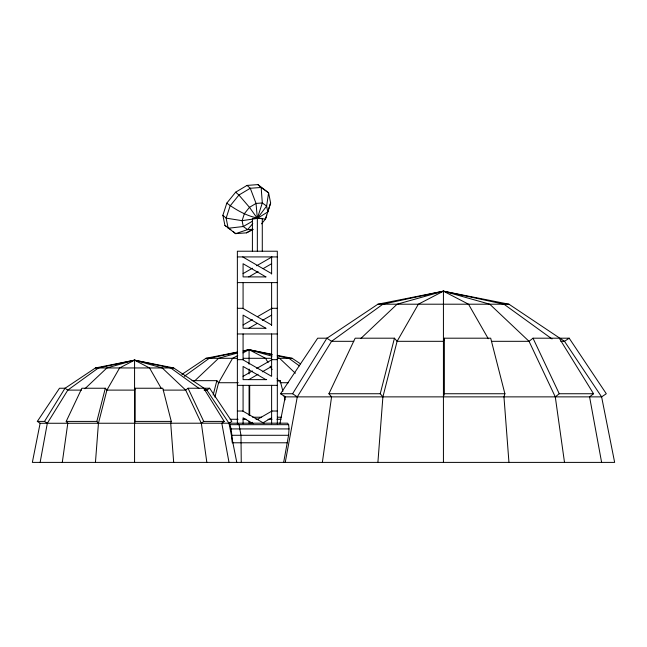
<?xml version="1.0" encoding="UTF-8"?>
<svg xmlns="http://www.w3.org/2000/svg" width="647" height="647" viewBox="0 0 647 647"><rect width="100%" height="100%" fill="white"/><g stroke="black" fill="none" stroke-linecap="round" stroke-linejoin="round"><path stroke-width="0.97" d="M241.25 462.395L240.983 435.285L239.034 424.675L237.659 423.178M283.653 462.395L288.578 435.285L289.023 428.921L288.667 424.675L287.575 423.178L40.13 423.275L37.332 421.407L59.492 388.24L64.999 388.24L67.789 390.109L81.498 390.109M95.449 462.395L98.433 423.275L106.909 390.109L119.598 367.949L134.568 360.169L173.687 367.949L206.846 390.109L229.006 423.275L236.786 462.395M377.905 462.395L382.895 396.87L397.096 341.317L418.358 304.203L443.43 291.174L508.954 304.203L564.499 341.317L601.613 396.87L614.65 462.395L32.35 462.395L40.13 423.275M62.29 462.395L67.789 423.275L66.204 421.407L81.878 388.24L105.324 388.24L106.909 390.109L134.568 390.109L135.126 388.24L162.785 388.24L171.269 421.407L170.711 423.275L173.687 462.395M322.36 462.395L331.571 396.87L328.919 393.74L355.171 338.195L394.444 338.195L397.096 341.317L443.43 341.317L444.36 338.195L490.693 338.195L504.895 393.74L503.964 396.87L508.954 462.395M40.13 462.395L47.32 423.275L67.789 390.109L98.433 367.949L134.568 360.169L170.711 367.949L198.928 388.362M285.246 462.395L297.28 396.87L331.571 341.317L382.895 304.203L443.43 291.174L503.964 304.203L552.028 338.963M279.989 423.275L285.246 396.87L280.563 393.74L317.677 338.195L326.889 338.195L331.571 341.317L353.78 341.317M98.433 423.275L96.848 421.407L105.324 388.24M213.154 395.099L216.842 380.662L191.997 380.662M214.901 397.153L218.589 382.725L232.58 358.301L237.789 355.591M382.895 396.87L380.242 393.74L394.444 338.195M134.568 423.275L135.126 421.407L135.126 388.24M279.771 382.037L280.175 380.662L277.223 380.662M443.43 396.87L444.36 393.74L444.36 338.195M266.701 215.136L265.521 218.945L261.55 223.854M222.883 215.281L226.143 218.136L242.099 220.676L257.344 218.403L267.785 211.925L270.632 202.98L268.602 192.846L257.894 184.605L247.025 185.414L235.654 192.183L226.814 203.118L222.883 215.281L224.921 225.407L235.621 233.648L246.491 232.847L253.034 229.58M257.344 251.222L257.344 218.403L262.31 202.964L261.153 187.46L257.894 184.605M270.632 202.98L265.521 218.945C251.392 218.621 237.894 211.399 226.814 203.118M37.332 421.407L44.522 421.407L64.999 388.24M280.563 393.74L292.606 393.74L326.889 338.195M235.654 192.183L238.913 195.038L249.475 207.339L257.344 218.403L266.613 206.078L268.602 192.846L261.153 187.46L250.284 188.269L238.913 195.038L230.073 205.972L226.143 218.136L228.173 228.262L243.272 226.523L252.379 221.266M252.783 223.644L247.575 229.628L235.621 233.648L233.017 231.367M84.927 388.726L106.909 367.949L134.568 360.169L162.227 367.949L185.681 390.109L201.346 423.275L206.846 462.395M194.901 380.687L218.589 358.301L237.643 352.938M360.727 338.575L397.096 304.203L443.43 291.174L489.763 304.203L529.044 341.317L555.288 396.87L564.499 462.395M229.006 462.395L221.816 423.275L224.185 421.407L203.716 388.24L188.051 388.24L185.681 390.109L163.206 390.109M201.346 423.275L203.716 421.407L224.185 421.407M601.613 462.395L589.579 396.87L593.542 393.74L559.251 338.195L533.007 338.195L529.044 341.317L491.777 341.317M555.288 396.87L559.251 393.74L593.542 393.74M184.322 376.328L209.248 358.301L237.417 352.235M64.773 388.451L95.449 367.949L134.568 360.169L149.538 367.949L161.257 388.41M181.872 374.403L205.964 358.301L237.32 352.065M229.006 423.275L231.804 421.407L209.644 388.24L206.846 390.109L204.096 390.109M326.5 338.551L377.905 304.203L443.43 291.174L468.501 304.203L488.275 338.729M285.246 396.87L601.613 396.87L606.296 393.74L569.182 338.195L564.499 341.317L560.812 341.317M246.491 232.847L251.368 229.944M243.078 273.608L252.419 268.214M256.673 265.755L271.966 256.924M248.78 276.9L258.08 271.53M263.159 268.602L271.611 263.725M243.078 324.972L252.419 319.578M257.522 316.634L271.966 308.296M248.78 328.272L257.239 323.387M262.31 320.459L271.611 315.089M243.078 376.344L252.419 370.941M256.673 368.491L271.966 359.659M248.78 379.635L258.08 374.265M262.31 371.823L271.611 366.453M250.721 423.292L252.419 422.313M257.522 419.369L271.966 411.023M263.159 422.701L271.611 417.825M242.997 352.882L249.079 349.728L271.619 354.208M243.361 351.337L249.079 349.728L272.395 354.75M243.248 350.981L249.079 349.728L271.942 356.157M243.199 350.892L249.079 349.728L265.577 358.301L268.076 362.66M252.953 229.232L247.575 229.628L243.272 226.523L242.099 220.676L244.372 213.656L249.475 207.339L256.042 203.433L262.31 202.964L266.613 206.078L267.785 211.925M237.368 256.924L277.32 256.924M237.368 282.61L277.32 282.61M377.905 304.203L508.954 304.203M237.368 308.296L243.078 308.296L243.078 282.61M271.611 308.296L277.32 308.296M237.368 333.973L277.32 333.973M559.97 338.195L569.182 338.195M205.964 358.301L237.433 358.301M243.256 358.301L271.57 358.301M277.563 358.301L292.193 358.301L300.499 363.857M237.368 359.659L243.078 359.659L243.078 333.973M271.611 359.659L277.32 359.659M95.449 367.949L173.687 367.949M266.653 379.635L243.078 379.635L243.078 366.453L265.909 379.635M238.258 382.725L218.589 382.725L216.842 380.662M280.555 382.725L288.513 382.725M237.368 385.345L277.32 385.345M204.145 388.24L209.644 388.24M328.919 393.74L380.242 393.74M444.36 393.74L504.895 393.74M237.368 411.023L243.078 411.023L243.078 385.345M271.611 411.023L277.32 411.023M252.678 417.218L261.639 417.218M277.571 417.218L281.558 417.218M230.154 419.28L238.12 419.28M243.102 419.28L246.086 419.28M256.05 419.28L258.04 419.28M267.995 419.28L271.983 419.28M276.965 419.28L280.944 419.28M66.204 421.407L96.848 421.407M135.126 421.407L171.269 421.407M228.545 423.178L229.928 424.675L288.667 424.675M229.928 424.675L231.092 428.921L289.023 428.921M231.092 428.921L231.869 435.285L288.578 435.285M232.144 442.783L287.414 442.783M277.49 355.381L292.193 358.301M277.256 355.793L288.91 358.301L299.367 365.862M277.66 357.767L279.561 358.301L295.356 373.23M242.722 256.924L271.611 273.608M242.722 308.296L271.611 324.972M242.722 359.659L271.611 376.344L271.611 333.973M242.722 411.023L263.968 423.292M253.22 423.68L243.078 417.825L243.078 423.785M292.606 393.74L297.28 396.87M44.522 421.407L47.32 423.275M224.921 225.407L226.41 226.482M228.642 228.1L230.874 229.717M247.025 185.414L250.284 188.269L256.042 203.433L257.344 218.403M270.074 366.153L272.072 369.639M277.07 378.366L278.566 380.978M533.007 338.195L559.251 393.74M188.051 388.24L203.716 421.407M280.175 380.662L282.885 391.249M284.114 396.053L285.092 399.903M231.869 435.285L232.111 441.844M443.43 291.174L443.43 462.395M277.32 423.866L277.32 251.222L237.368 251.222L237.368 423.866M271.611 256.924L271.611 274.077M271.611 282.61L271.611 325.441M271.611 385.345L271.611 423.785M262.286 251.222L262.286 218.403L252.403 218.403L252.403 251.222M249.693 385.604L249.693 415.245M249.079 349.728L249.079 364.164M249.079 369.049L249.079 373.934M249.079 385.685L249.079 415.325M249.079 421.278L249.079 423.284M134.568 360.169L134.568 462.395M265.909 276.9L243.078 276.9L243.078 263.725L265.909 276.9M265.909 328.272L243.078 328.272L243.078 315.089L265.909 328.272"/></g></svg>
